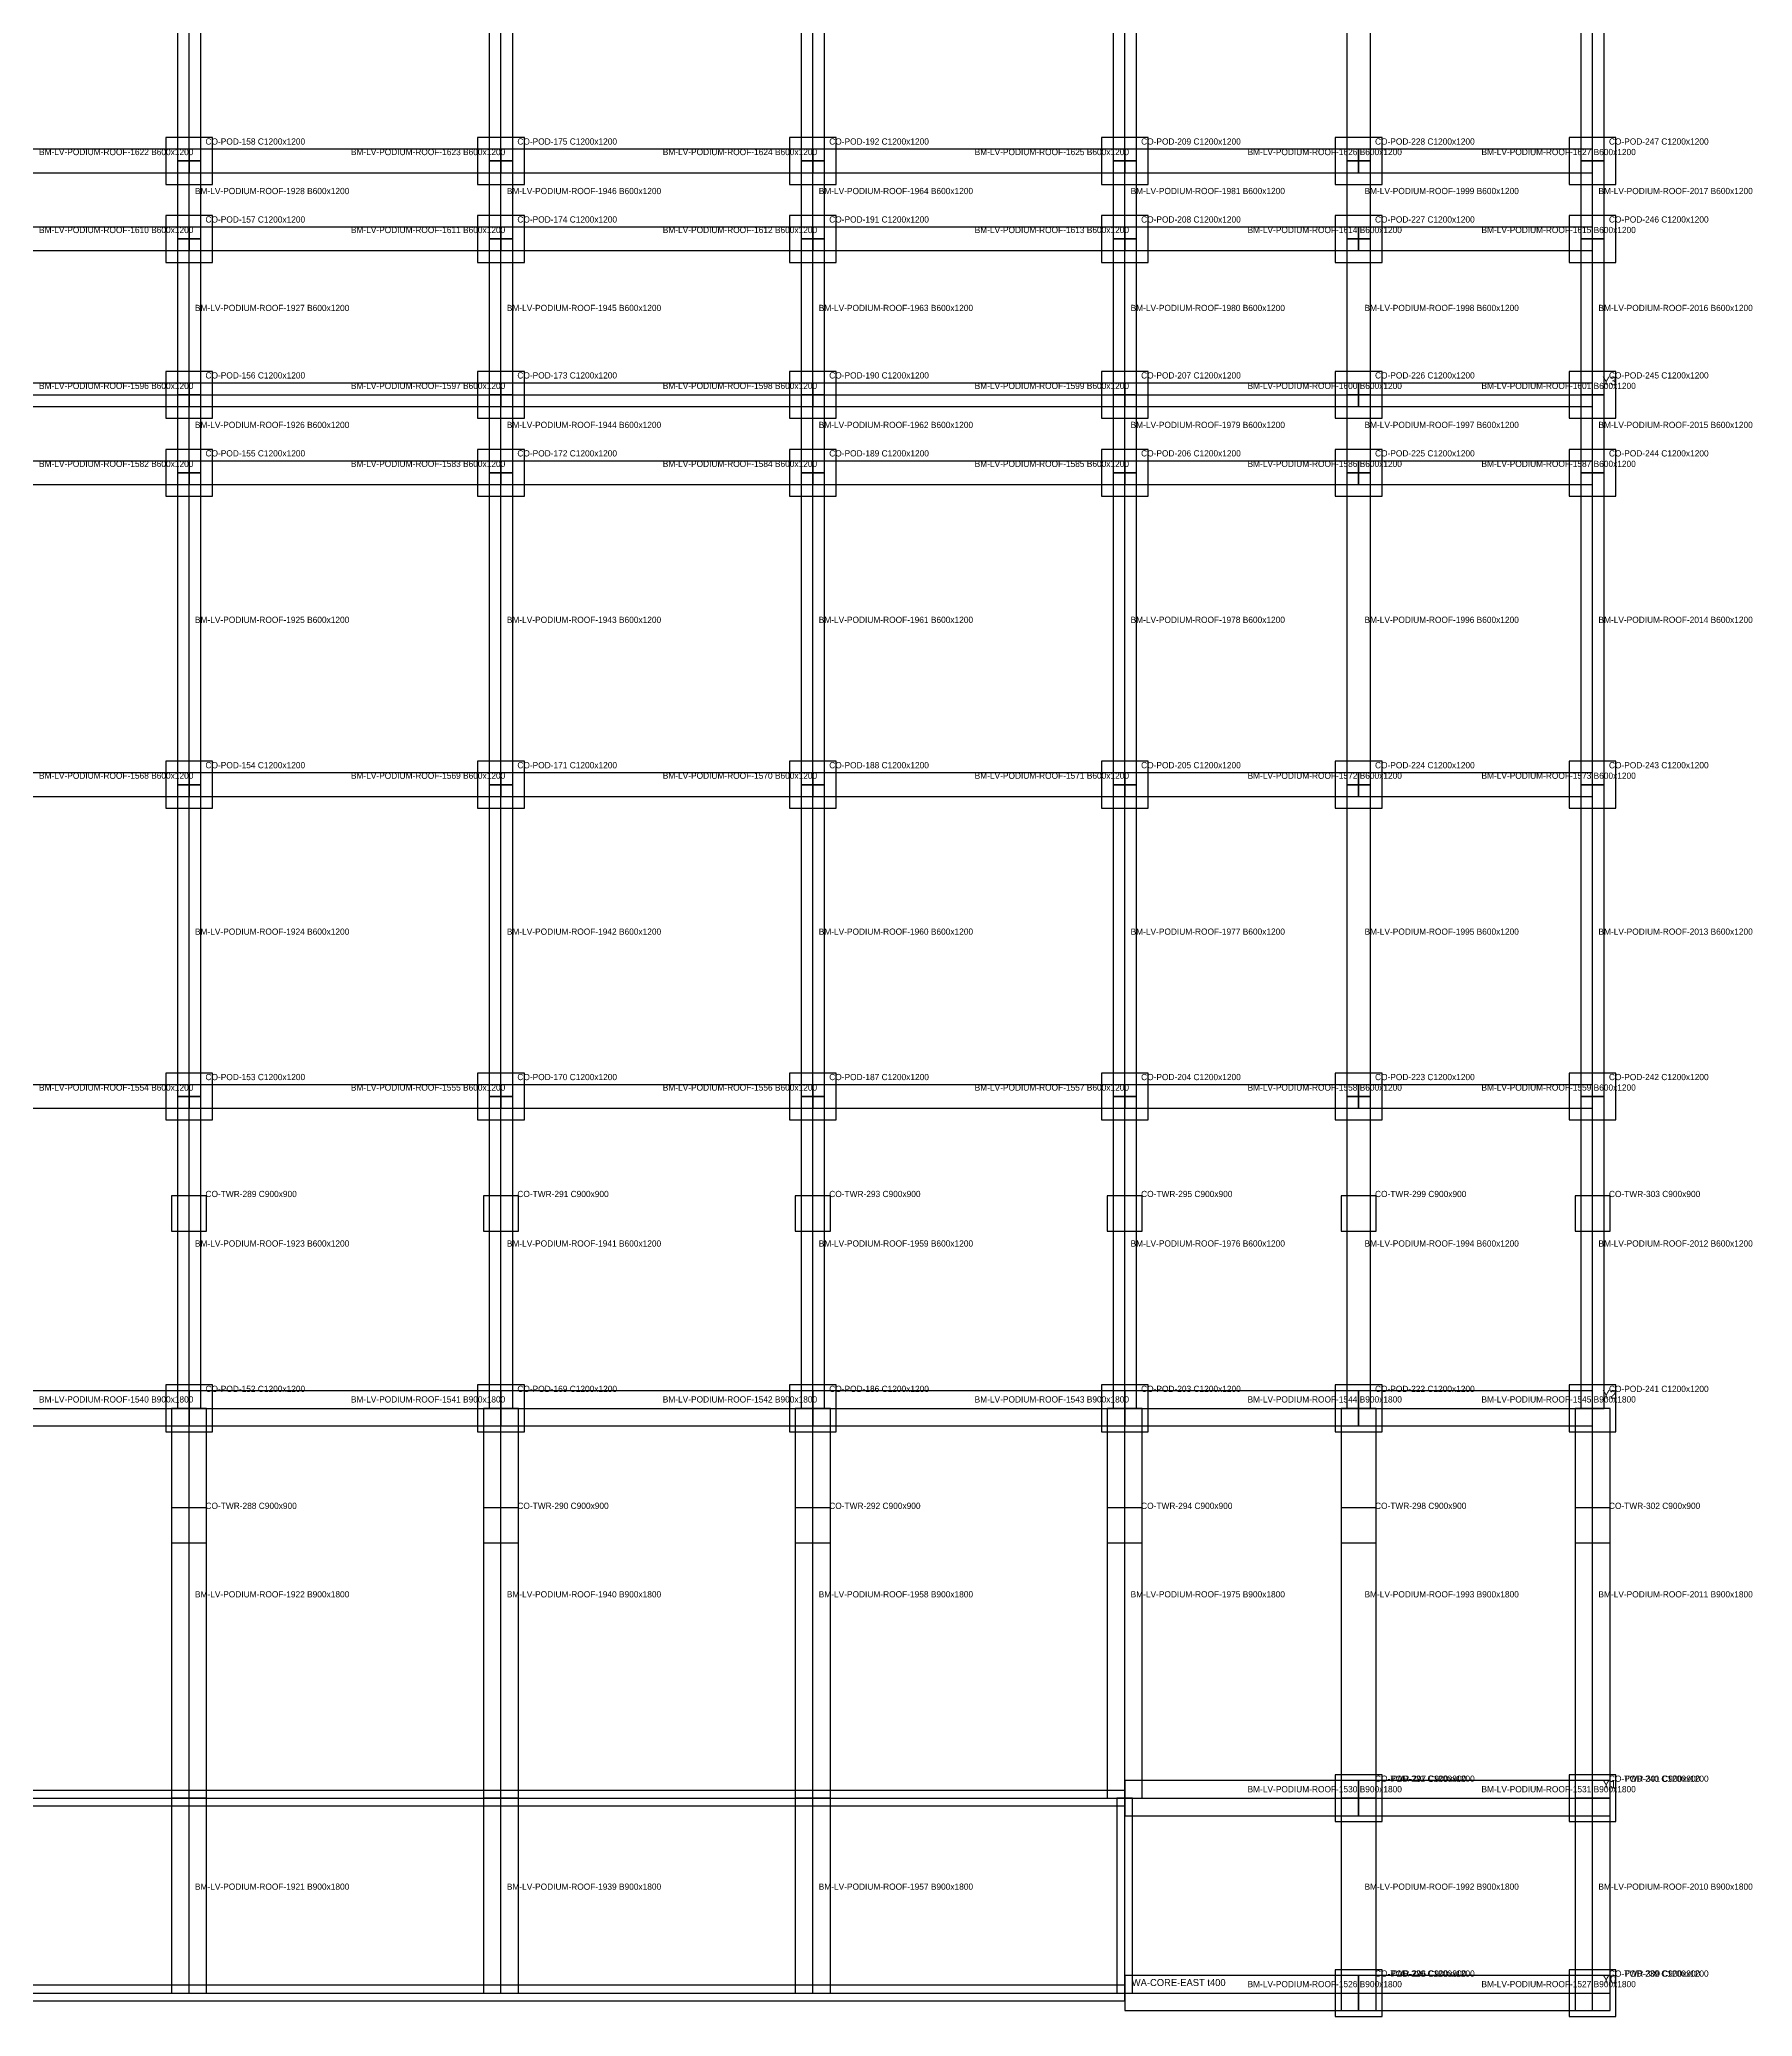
# Model space of a CAD drawing. Header units: millimetres. Extents: x -600 to 227101, y -254450 to 109948.
# Drawn here: x 183164 to 227101, y -127600 to -76884 of the extents above; entities that cross this region are included whole.
import ezdxf

# ---------------------------------------------------------------- set-up
doc = ezdxf.new("R2010")
doc.units = ezdxf.units.MM
for name, color, linetype in [('LV-PODIUM-ROOF_BEAM', 5, 'Continuous'), ('LV-PODIUM-ROOF_COLUMN', 1, 'Continuous'), ('LV-PODIUM-ROOF_GRID', 8, 'Continuous'), ('LV-PODIUM-ROOF_SLAB', 7, 'Continuous'), ('LV-PODIUM-ROOF_WALL', 3, 'Continuous'), ('TEXT', 7, 'Continuous')]:
    doc.layers.add(name, color=color, linetype=linetype)

msp = doc.modelspace()

# ---------------------------------------------------------------- linework, layer by layer
at = {"layer": 'LV-PODIUM-ROOF_BEAM'}
for points in [[(186700, -80000), (187300, -80000), (187300, -72000), (186700, -72000), (186700, -80000)], [(194700, -80000), (195300, -80000), (195300, -72000), (194700, -72000), (194700, -80000)], [(202700, -80000), (203300, -80000), (203300, -72000), (202700, -72000), (202700, -80000)], [(210700, -80000), (211300, -80000), (211300, -72000), (210700, -72000), (210700, -80000)], [(216700, -80000), (217300, -80000), (217300, -72000), (216700, -72000), (216700, -80000)], [(222700, -80000), (223300, -80000), (223300, -72000), (222700, -72000), (222700, -80000)], [(179000, -79700), (179000, -80300), (187000, -80300), (187000, -79700), (179000, -79700)], [(186700, -82000), (187300, -82000), (187300, -80000), (186700, -80000), (186700, -82000)], [(187000, -79700), (187000, -80300), (195000, -80300), (195000, -79700), (187000, -79700)], [(194700, -82000), (195300, -82000), (195300, -80000), (194700, -80000), (194700, -82000)], [(195000, -79700), (195000, -80300), (203000, -80300), (203000, -79700), (195000, -79700)], [(202700, -82000), (203300, -82000), (203300, -80000), (202700, -80000), (202700, -82000)], [(203000, -79700), (203000, -80300), (211000, -80300), (211000, -79700), (203000, -79700)], [(210700, -82000), (211300, -82000), (211300, -80000), (210700, -80000), (210700, -82000)], [(211000, -79700), (211000, -80300), (217000, -80300), (217000, -79700), (211000, -79700)], [(216700, -82000), (217300, -82000), (217300, -80000), (216700, -80000), (216700, -82000)], [(217000, -79700), (217000, -80300), (223000, -80300), (223000, -79700), (217000, -79700)], [(222700, -82000), (223300, -82000), (223300, -80000), (222700, -80000), (222700, -82000)], [(179000, -81700), (179000, -82300), (187000, -82300), (187000, -81700), (179000, -81700)], [(186700, -86000), (187300, -86000), (187300, -82000), (186700, -82000), (186700, -86000)], [(187000, -81700), (187000, -82300), (195000, -82300), (195000, -81700), (187000, -81700)], [(194700, -86000), (195300, -86000), (195300, -82000), (194700, -82000), (194700, -86000)], [(195000, -81700), (195000, -82300), (203000, -82300), (203000, -81700), (195000, -81700)], [(202700, -86000), (203300, -86000), (203300, -82000), (202700, -82000), (202700, -86000)], [(203000, -81700), (203000, -82300), (211000, -82300), (211000, -81700), (203000, -81700)], [(210700, -86000), (211300, -86000), (211300, -82000), (210700, -82000), (210700, -86000)], [(211000, -81700), (211000, -82300), (217000, -82300), (217000, -81700), (211000, -81700)], [(216700, -86000), (217300, -86000), (217300, -82000), (216700, -82000), (216700, -86000)], [(217000, -81700), (217000, -82300), (223000, -82300), (223000, -81700), (217000, -81700)], [(222700, -86000), (223300, -86000), (223300, -82000), (222700, -82000), (222700, -86000)], [(179000, -85700), (179000, -86300), (187000, -86300), (187000, -85700), (179000, -85700)], [(187000, -85700), (187000, -86300), (195000, -86300), (195000, -85700), (187000, -85700)], [(195000, -85700), (195000, -86300), (203000, -86300), (203000, -85700), (195000, -85700)], [(203000, -85700), (203000, -86300), (211000, -86300), (211000, -85700), (203000, -85700)], [(211000, -85700), (211000, -86300), (217000, -86300), (217000, -85700), (211000, -85700)], [(217000, -85700), (217000, -86300), (223000, -86300), (223000, -85700), (217000, -85700)], [(186700, -88000), (187300, -88000), (187300, -86000), (186700, -86000), (186700, -88000)], [(194700, -88000), (195300, -88000), (195300, -86000), (194700, -86000), (194700, -88000)], [(202700, -88000), (203300, -88000), (203300, -86000), (202700, -86000), (202700, -88000)], [(210700, -88000), (211300, -88000), (211300, -86000), (210700, -86000), (210700, -88000)], [(216700, -88000), (217300, -88000), (217300, -86000), (216700, -86000), (216700, -88000)], [(222700, -88000), (223300, -88000), (223300, -86000), (222700, -86000), (222700, -88000)], [(179000, -87700), (179000, -88300), (187000, -88300), (187000, -87700), (179000, -87700)], [(187000, -87700), (187000, -88300), (195000, -88300), (195000, -87700), (187000, -87700)], [(195000, -87700), (195000, -88300), (203000, -88300), (203000, -87700), (195000, -87700)], [(203000, -87700), (203000, -88300), (211000, -88300), (211000, -87700), (203000, -87700)], [(211000, -87700), (211000, -88300), (217000, -88300), (217000, -87700), (211000, -87700)], [(217000, -87700), (217000, -88300), (223000, -88300), (223000, -87700), (217000, -87700)], [(186700, -96000), (187300, -96000), (187300, -88000), (186700, -88000), (186700, -96000)], [(194700, -96000), (195300, -96000), (195300, -88000), (194700, -88000), (194700, -96000)], [(202700, -96000), (203300, -96000), (203300, -88000), (202700, -88000), (202700, -96000)], [(210700, -96000), (211300, -96000), (211300, -88000), (210700, -88000), (210700, -96000)], [(216700, -96000), (217300, -96000), (217300, -88000), (216700, -88000), (216700, -96000)], [(222700, -96000), (223300, -96000), (223300, -88000), (222700, -88000), (222700, -96000)], [(179000, -95700), (179000, -96300), (187000, -96300), (187000, -95700), (179000, -95700)], [(187000, -95700), (187000, -96300), (195000, -96300), (195000, -95700), (187000, -95700)], [(195000, -95700), (195000, -96300), (203000, -96300), (203000, -95700), (195000, -95700)], [(203000, -95700), (203000, -96300), (211000, -96300), (211000, -95700), (203000, -95700)], [(211000, -95700), (211000, -96300), (217000, -96300), (217000, -95700), (211000, -95700)], [(217000, -95700), (217000, -96300), (223000, -96300), (223000, -95700), (217000, -95700)], [(186700, -104000), (187300, -104000), (187300, -96000), (186700, -96000), (186700, -104000)], [(194700, -104000), (195300, -104000), (195300, -96000), (194700, -96000), (194700, -104000)], [(202700, -104000), (203300, -104000), (203300, -96000), (202700, -96000), (202700, -104000)], [(210700, -104000), (211300, -104000), (211300, -96000), (210700, -96000), (210700, -104000)], [(216700, -104000), (217300, -104000), (217300, -96000), (216700, -96000), (216700, -104000)], [(222700, -104000), (223300, -104000), (223300, -96000), (222700, -96000), (222700, -104000)], [(179000, -103700), (179000, -104300), (187000, -104300), (187000, -103700), (179000, -103700)], [(187000, -103700), (187000, -104300), (195000, -104300), (195000, -103700), (187000, -103700)], [(195000, -103700), (195000, -104300), (203000, -104300), (203000, -103700), (195000, -103700)], [(203000, -103700), (203000, -104300), (211000, -104300), (211000, -103700), (203000, -103700)], [(211000, -103700), (211000, -104300), (217000, -104300), (217000, -103700), (211000, -103700)], [(217000, -103700), (217000, -104300), (223000, -104300), (223000, -103700), (217000, -103700)], [(186700, -112000), (187300, -112000), (187300, -104000), (186700, -104000), (186700, -112000)], [(194700, -112000), (195300, -112000), (195300, -104000), (194700, -104000), (194700, -112000)], [(202700, -112000), (203300, -112000), (203300, -104000), (202700, -104000), (202700, -112000)], [(210700, -112000), (211300, -112000), (211300, -104000), (210700, -104000), (210700, -112000)], [(216700, -112000), (217300, -112000), (217300, -104000), (216700, -104000), (216700, -112000)], [(222700, -112000), (223300, -112000), (223300, -104000), (222700, -104000), (222700, -112000)], [(179000, -111550), (179000, -112450), (187000, -112450), (187000, -111550), (179000, -111550)], [(187000, -111550), (187000, -112450), (195000, -112450), (195000, -111550), (187000, -111550)], [(195000, -111550), (195000, -112450), (203000, -112450), (203000, -111550), (195000, -111550)], [(203000, -111550), (203000, -112450), (211000, -112450), (211000, -111550), (203000, -111550)], [(211000, -111550), (211000, -112450), (217000, -112450), (217000, -111550), (211000, -111550)], [(217000, -111550), (217000, -112450), (223000, -112450), (223000, -111550), (217000, -111550)], [(186550, -122000), (187450, -122000), (187450, -112000), (186550, -112000), (186550, -122000)], [(194550, -122000), (195450, -122000), (195450, -112000), (194550, -112000), (194550, -122000)], [(202550, -122000), (203450, -122000), (203450, -112000), (202550, -112000), (202550, -122000)], [(210550, -122000), (211450, -122000), (211450, -112000), (210550, -112000), (210550, -122000)], [(216550, -122000), (217450, -122000), (217450, -112000), (216550, -112000), (216550, -122000)], [(222550, -122000), (223450, -122000), (223450, -112000), (222550, -112000), (222550, -122000)], [(211000, -121550), (211000, -122450), (217000, -122450), (217000, -121550), (211000, -121550)], [(217000, -121550), (217000, -122450), (223000, -122450), (223000, -121550), (217000, -121550)], [(186550, -127000), (187450, -127000), (187450, -122000), (186550, -122000), (186550, -127000)], [(194550, -127000), (195450, -127000), (195450, -122000), (194550, -122000), (194550, -127000)], [(202550, -127000), (203450, -127000), (203450, -122000), (202550, -122000), (202550, -127000)], [(216550, -127000), (217450, -127000), (217450, -122000), (216550, -122000), (216550, -127000)], [(222550, -127000), (223450, -127000), (223450, -122000), (222550, -122000), (222550, -127000)], [(211000, -126550), (211000, -127450), (217000, -127450), (217000, -126550), (211000, -126550)], [(217000, -126550), (217000, -127450), (223000, -127450), (223000, -126550), (217000, -126550)]]:
    msp.add_lwpolyline(points, close=True, dxfattribs=at)
at = {"layer": 'LV-PODIUM-ROOF_COLUMN'}
for points in [[(186400, -80600), (187600, -80600), (187600, -79400), (186400, -79400), (186400, -80600)], [(194400, -80600), (195600, -80600), (195600, -79400), (194400, -79400), (194400, -80600)], [(202400, -80600), (203600, -80600), (203600, -79400), (202400, -79400), (202400, -80600)], [(210400, -80600), (211600, -80600), (211600, -79400), (210400, -79400), (210400, -80600)], [(216400, -80600), (217600, -80600), (217600, -79400), (216400, -79400), (216400, -80600)], [(222400, -80600), (223600, -80600), (223600, -79400), (222400, -79400), (222400, -80600)], [(186400, -82600), (187600, -82600), (187600, -81400), (186400, -81400), (186400, -82600)], [(194400, -82600), (195600, -82600), (195600, -81400), (194400, -81400), (194400, -82600)], [(202400, -82600), (203600, -82600), (203600, -81400), (202400, -81400), (202400, -82600)], [(210400, -82600), (211600, -82600), (211600, -81400), (210400, -81400), (210400, -82600)], [(216400, -82600), (217600, -82600), (217600, -81400), (216400, -81400), (216400, -82600)], [(222400, -82600), (223600, -82600), (223600, -81400), (222400, -81400), (222400, -82600)], [(186400, -86600), (187600, -86600), (187600, -85400), (186400, -85400), (186400, -86600)], [(194400, -86600), (195600, -86600), (195600, -85400), (194400, -85400), (194400, -86600)], [(202400, -86600), (203600, -86600), (203600, -85400), (202400, -85400), (202400, -86600)], [(210400, -86600), (211600, -86600), (211600, -85400), (210400, -85400), (210400, -86600)], [(216400, -86600), (217600, -86600), (217600, -85400), (216400, -85400), (216400, -86600)], [(222400, -86600), (223600, -86600), (223600, -85400), (222400, -85400), (222400, -86600)], [(186400, -88600), (187600, -88600), (187600, -87400), (186400, -87400), (186400, -88600)], [(194400, -88600), (195600, -88600), (195600, -87400), (194400, -87400), (194400, -88600)], [(202400, -88600), (203600, -88600), (203600, -87400), (202400, -87400), (202400, -88600)], [(210400, -88600), (211600, -88600), (211600, -87400), (210400, -87400), (210400, -88600)], [(216400, -88600), (217600, -88600), (217600, -87400), (216400, -87400), (216400, -88600)], [(222400, -88600), (223600, -88600), (223600, -87400), (222400, -87400), (222400, -88600)], [(186400, -96600), (187600, -96600), (187600, -95400), (186400, -95400), (186400, -96600)], [(194400, -96600), (195600, -96600), (195600, -95400), (194400, -95400), (194400, -96600)], [(202400, -96600), (203600, -96600), (203600, -95400), (202400, -95400), (202400, -96600)], [(210400, -96600), (211600, -96600), (211600, -95400), (210400, -95400), (210400, -96600)], [(216400, -96600), (217600, -96600), (217600, -95400), (216400, -95400), (216400, -96600)], [(222400, -96600), (223600, -96600), (223600, -95400), (222400, -95400), (222400, -96600)], [(186400, -104600), (187600, -104600), (187600, -103400), (186400, -103400), (186400, -104600)], [(194400, -104600), (195600, -104600), (195600, -103400), (194400, -103400), (194400, -104600)], [(202400, -104600), (203600, -104600), (203600, -103400), (202400, -103400), (202400, -104600)], [(210400, -104600), (211600, -104600), (211600, -103400), (210400, -103400), (210400, -104600)], [(216400, -104600), (217600, -104600), (217600, -103400), (216400, -103400), (216400, -104600)], [(222400, -104600), (223600, -104600), (223600, -103400), (222400, -103400), (222400, -104600)], [(186550, -107450), (187450, -107450), (187450, -106550), (186550, -106550), (186550, -107450)], [(194550, -107450), (195450, -107450), (195450, -106550), (194550, -106550), (194550, -107450)], [(202550, -107450), (203450, -107450), (203450, -106550), (202550, -106550), (202550, -107450)], [(210550, -107450), (211450, -107450), (211450, -106550), (210550, -106550), (210550, -107450)], [(216550, -107450), (217450, -107450), (217450, -106550), (216550, -106550), (216550, -107450)], [(222550, -107450), (223450, -107450), (223450, -106550), (222550, -106550), (222550, -107450)], [(186400, -112600), (187600, -112600), (187600, -111400), (186400, -111400), (186400, -112600)], [(194400, -112600), (195600, -112600), (195600, -111400), (194400, -111400), (194400, -112600)], [(202400, -112600), (203600, -112600), (203600, -111400), (202400, -111400), (202400, -112600)], [(210400, -112600), (211600, -112600), (211600, -111400), (210400, -111400), (210400, -112600)], [(216400, -112600), (217600, -112600), (217600, -111400), (216400, -111400), (216400, -112600)], [(222400, -112600), (223600, -112600), (223600, -111400), (222400, -111400), (222400, -112600)], [(186550, -115450), (187450, -115450), (187450, -114550), (186550, -114550), (186550, -115450)], [(194550, -115450), (195450, -115450), (195450, -114550), (194550, -114550), (194550, -115450)], [(202550, -115450), (203450, -115450), (203450, -114550), (202550, -114550), (202550, -115450)], [(210550, -115450), (211450, -115450), (211450, -114550), (210550, -114550), (210550, -115450)], [(216550, -115450), (217450, -115450), (217450, -114550), (216550, -114550), (216550, -115450)], [(222550, -115450), (223450, -115450), (223450, -114550), (222550, -114550), (222550, -115450)], [(216400, -122600), (217600, -122600), (217600, -121400), (216400, -121400), (216400, -122600)], [(216550, -122450), (217450, -122450), (217450, -121550), (216550, -121550), (216550, -122450)], [(222400, -122600), (223600, -122600), (223600, -121400), (222400, -121400), (222400, -122600)], [(222550, -122450), (223450, -122450), (223450, -121550), (222550, -121550), (222550, -122450)], [(216400, -127600), (217600, -127600), (217600, -126400), (216400, -126400), (216400, -127600)], [(216550, -127450), (217450, -127450), (217450, -126550), (216550, -126550), (216550, -127450)], [(222400, -127600), (223600, -127600), (223600, -126400), (222400, -126400), (222400, -127600)], [(222550, -127450), (223450, -127450), (223450, -126550), (222550, -126550), (222550, -127450)]]:
    msp.add_lwpolyline(points, close=True, dxfattribs=at)
at = {"layer": 'LV-PODIUM-ROOF_GRID'}
for points in [[(187000, -127000), (187000, -25000)], [(195000, -127000), (195000, -25000)], [(203000, -127000), (203000, -25000)], [(211000, -127000), (211000, -25000)], [(223000, -127000), (223000, -25000)], [(119000, -86000), (223000, -86000)], [(119000, -112000), (223000, -112000)], [(119000, -122000), (223000, -122000)], [(119000, -127000), (223000, -127000)]]:
    msp.add_lwpolyline(points, dxfattribs=at)
at = {"layer": 'LV-PODIUM-ROOF_SLAB'}
msp.add_lwpolyline([(119000, -127000), (223000, -127000), (223000, -25000), (119000, -25000), (119000, -127000)], close=True, dxfattribs=at)
at = {"layer": 'LV-PODIUM-ROOF_WALL'}
for points in [[(131000, -121800), (131000, -122200), (211000, -122200), (211000, -121800), (131000, -121800)], [(210800, -127000), (211200, -127000), (211200, -122000), (210800, -122000), (210800, -127000)], [(131000, -126800), (131000, -127200), (211000, -127200), (211000, -126800), (131000, -126800)]]:
    msp.add_lwpolyline(points, close=True, dxfattribs=at)

# ---------------------------------------------------------------- texts
at = {"layer": 'TEXT'}
for s, height, p in [('CO-POD-158 C1200x1200', 160, (187420, -79580)), ('CO-POD-175 C1200x1200', 160, (195420, -79580)), ('CO-POD-192 C1200x1200', 160, (203420, -79580)), ('CO-POD-209 C1200x1200', 160, (211420, -79580)), ('CO-POD-228 C1200x1200', 160, (217420, -79580)), ('CO-POD-247 C1200x1200', 160, (223420, -79580)), ('BM-LV-PODIUM-ROOF-1622 B600x1200', 160, (183150, -79850)), ('BM-LV-PODIUM-ROOF-1623 B600x1200', 160, (191150, -79850)), ('BM-LV-PODIUM-ROOF-1624 B600x1200', 160, (199150, -79850)), ('BM-LV-PODIUM-ROOF-1625 B600x1200', 160, (207150, -79850)), ('BM-LV-PODIUM-ROOF-1626 B600x1200', 160, (214150, -79850)), ('BM-LV-PODIUM-ROOF-1627 B600x1200', 160, (220150, -79850)), ('BM-LV-PODIUM-ROOF-1928 B600x1200', 160, (187150, -80850)), ('BM-LV-PODIUM-ROOF-1946 B600x1200', 160, (195150, -80850)), ('BM-LV-PODIUM-ROOF-1964 B600x1200', 160, (203150, -80850)), ('BM-LV-PODIUM-ROOF-1981 B600x1200', 160, (211150, -80850)), ('BM-LV-PODIUM-ROOF-1999 B600x1200', 160, (217150, -80850)), ('BM-LV-PODIUM-ROOF-2017 B600x1200', 160, (223150, -80850)), ('CO-POD-157 C1200x1200', 160, (187420, -81580)), ('CO-POD-174 C1200x1200', 160, (195420, -81580)), ('CO-POD-191 C1200x1200', 160, (203420, -81580)), ('CO-POD-208 C1200x1200', 160, (211420, -81580)), ('CO-POD-227 C1200x1200', 160, (217420, -81580)), ('CO-POD-246 C1200x1200', 160, (223420, -81580)), ('BM-LV-PODIUM-ROOF-1610 B600x1200', 160, (183150, -81850)), ('BM-LV-PODIUM-ROOF-1611 B600x1200', 160, (191150, -81850)), ('BM-LV-PODIUM-ROOF-1612 B600x1200', 160, (199150, -81850)), ('BM-LV-PODIUM-ROOF-1613 B600x1200', 160, (207150, -81850)), ('BM-LV-PODIUM-ROOF-1614 B600x1200', 160, (214150, -81850)), ('BM-LV-PODIUM-ROOF-1615 B600x1200', 160, (220150, -81850)), ('BM-LV-PODIUM-ROOF-1927 B600x1200', 160, (187150, -83850)), ('BM-LV-PODIUM-ROOF-1945 B600x1200', 160, (195150, -83850)), ('BM-LV-PODIUM-ROOF-1963 B600x1200', 160, (203150, -83850)), ('BM-LV-PODIUM-ROOF-1980 B600x1200', 160, (211150, -83850)), ('BM-LV-PODIUM-ROOF-1998 B600x1200', 160, (217150, -83850)), ('BM-LV-PODIUM-ROOF-2016 B600x1200', 160, (223150, -83850)), ('BM-LV-PODIUM-ROOF-1596 B600x1200', 160, (183150, -85850)), ('CO-POD-156 C1200x1200', 160, (187420, -85580)), ('BM-LV-PODIUM-ROOF-1597 B600x1200', 160, (191150, -85850)), ('CO-POD-173 C1200x1200', 160, (195420, -85580)), ('BM-LV-PODIUM-ROOF-1598 B600x1200', 160, (199150, -85850)), ('CO-POD-190 C1200x1200', 160, (203420, -85580)), ('BM-LV-PODIUM-ROOF-1599 B600x1200', 160, (207150, -85850)), ('CO-POD-207 C1200x1200', 160, (211420, -85580)), ('BM-LV-PODIUM-ROOF-1600 B600x1200', 160, (214150, -85850)), ('CO-POD-226 C1200x1200', 160, (217420, -85580)), ('BM-LV-PODIUM-ROOF-1601 B600x1200', 160, (220150, -85850)), ('Y3', 220, (223250, -85750)), ('CO-POD-245 C1200x1200', 160, (223420, -85580)), ('BM-LV-PODIUM-ROOF-1926 B600x1200', 160, (187150, -86850)), ('BM-LV-PODIUM-ROOF-1944 B600x1200', 160, (195150, -86850)), ('BM-LV-PODIUM-ROOF-1962 B600x1200', 160, (203150, -86850)), ('BM-LV-PODIUM-ROOF-1979 B600x1200', 160, (211150, -86850)), ('BM-LV-PODIUM-ROOF-1997 B600x1200', 160, (217150, -86850)), ('BM-LV-PODIUM-ROOF-2015 B600x1200', 160, (223150, -86850)), ('BM-LV-PODIUM-ROOF-1582 B600x1200', 160, (183150, -87850)), ('CO-POD-155 C1200x1200', 160, (187420, -87580)), ('BM-LV-PODIUM-ROOF-1583 B600x1200', 160, (191150, -87850)), ('CO-POD-172 C1200x1200', 160, (195420, -87580)), ('BM-LV-PODIUM-ROOF-1584 B600x1200', 160, (199150, -87850)), ('CO-POD-189 C1200x1200', 160, (203420, -87580)), ('BM-LV-PODIUM-ROOF-1585 B600x1200', 160, (207150, -87850)), ('CO-POD-206 C1200x1200', 160, (211420, -87580)), ('BM-LV-PODIUM-ROOF-1586 B600x1200', 160, (214150, -87850)), ('CO-POD-225 C1200x1200', 160, (217420, -87580)), ('BM-LV-PODIUM-ROOF-1587 B600x1200', 160, (220150, -87850)), ('CO-POD-244 C1200x1200', 160, (223420, -87580)), ('BM-LV-PODIUM-ROOF-1925 B600x1200', 160, (187150, -91850)), ('BM-LV-PODIUM-ROOF-1943 B600x1200', 160, (195150, -91850)), ('BM-LV-PODIUM-ROOF-1961 B600x1200', 160, (203150, -91850)), ('BM-LV-PODIUM-ROOF-1978 B600x1200', 160, (211150, -91850)), ('BM-LV-PODIUM-ROOF-1996 B600x1200', 160, (217150, -91850)), ('BM-LV-PODIUM-ROOF-2014 B600x1200', 160, (223150, -91850)), ('BM-LV-PODIUM-ROOF-1568 B600x1200', 160, (183150, -95850)), ('CO-POD-154 C1200x1200', 160, (187420, -95580)), ('BM-LV-PODIUM-ROOF-1569 B600x1200', 160, (191150, -95850)), ('CO-POD-171 C1200x1200', 160, (195420, -95580)), ('BM-LV-PODIUM-ROOF-1570 B600x1200', 160, (199150, -95850)), ('CO-POD-188 C1200x1200', 160, (203420, -95580)), ('BM-LV-PODIUM-ROOF-1571 B600x1200', 160, (207150, -95850)), ('CO-POD-205 C1200x1200', 160, (211420, -95580)), ('BM-LV-PODIUM-ROOF-1572 B600x1200', 160, (214150, -95850)), ('CO-POD-224 C1200x1200', 160, (217420, -95580)), ('BM-LV-PODIUM-ROOF-1573 B600x1200', 160, (220150, -95850)), ('CO-POD-243 C1200x1200', 160, (223420, -95580)), ('BM-LV-PODIUM-ROOF-1924 B600x1200', 160, (187150, -99850)), ('BM-LV-PODIUM-ROOF-1942 B600x1200', 160, (195150, -99850)), ('BM-LV-PODIUM-ROOF-1960 B600x1200', 160, (203150, -99850)), ('BM-LV-PODIUM-ROOF-1977 B600x1200', 160, (211150, -99850)), ('BM-LV-PODIUM-ROOF-1995 B600x1200', 160, (217150, -99850)), ('BM-LV-PODIUM-ROOF-2013 B600x1200', 160, (223150, -99850)), ('CO-POD-153 C1200x1200', 160, (187420, -103580)), ('CO-POD-170 C1200x1200', 160, (195420, -103580)), ('CO-POD-187 C1200x1200', 160, (203420, -103580)), ('CO-POD-204 C1200x1200', 160, (211420, -103580)), ('CO-POD-223 C1200x1200', 160, (217420, -103580)), ('CO-POD-242 C1200x1200', 160, (223420, -103580)), ('BM-LV-PODIUM-ROOF-1554 B600x1200', 160, (183150, -103850)), ('BM-LV-PODIUM-ROOF-1555 B600x1200', 160, (191150, -103850)), ('BM-LV-PODIUM-ROOF-1556 B600x1200', 160, (199150, -103850)), ('BM-LV-PODIUM-ROOF-1557 B600x1200', 160, (207150, -103850)), ('BM-LV-PODIUM-ROOF-1558 B600x1200', 160, (214150, -103850)), ('BM-LV-PODIUM-ROOF-1559 B600x1200', 160, (220150, -103850)), ('CO-TWR-289 C900x900', 160, (187420, -106580)), ('CO-TWR-291 C900x900', 160, (195420, -106580)), ('CO-TWR-293 C900x900', 160, (203420, -106580)), ('CO-TWR-295 C900x900', 160, (211420, -106580)), ('CO-TWR-299 C900x900', 160, (217420, -106580)), ('CO-TWR-303 C900x900', 160, (223420, -106580)), ('BM-LV-PODIUM-ROOF-1923 B600x1200', 160, (187150, -107850)), ('BM-LV-PODIUM-ROOF-1941 B600x1200', 160, (195150, -107850)), ('BM-LV-PODIUM-ROOF-1959 B600x1200', 160, (203150, -107850)), ('BM-LV-PODIUM-ROOF-1976 B600x1200', 160, (211150, -107850)), ('BM-LV-PODIUM-ROOF-1994 B600x1200', 160, (217150, -107850)), ('BM-LV-PODIUM-ROOF-2012 B600x1200', 160, (223150, -107850)), ('CO-POD-152 C1200x1200', 160, (187420, -111580)), ('CO-POD-169 C1200x1200', 160, (195420, -111580)), ('CO-POD-186 C1200x1200', 160, (203420, -111580)), ('CO-POD-203 C1200x1200', 160, (211420, -111580)), ('CO-POD-222 C1200x1200', 160, (217420, -111580)), ('Y2', 220, (223250, -111750)), ('CO-POD-241 C1200x1200', 160, (223420, -111580)), ('BM-LV-PODIUM-ROOF-1540 B900x1800', 160, (183150, -111850)), ('BM-LV-PODIUM-ROOF-1541 B900x1800', 160, (191150, -111850)), ('BM-LV-PODIUM-ROOF-1542 B900x1800', 160, (199150, -111850)), ('BM-LV-PODIUM-ROOF-1543 B900x1800', 160, (207150, -111850)), ('BM-LV-PODIUM-ROOF-1544 B900x1800', 160, (214150, -111850)), ('BM-LV-PODIUM-ROOF-1545 B900x1800', 160, (220150, -111850)), ('CO-TWR-288 C900x900', 160, (187420, -114580)), ('CO-TWR-290 C900x900', 160, (195420, -114580)), ('CO-TWR-292 C900x900', 160, (203420, -114580)), ('CO-TWR-294 C900x900', 160, (211420, -114580)), ('CO-TWR-298 C900x900', 160, (217420, -114580)), ('CO-TWR-302 C900x900', 160, (223420, -114580)), ('BM-LV-PODIUM-ROOF-1922 B900x1800', 160, (187150, -116850)), ('BM-LV-PODIUM-ROOF-1940 B900x1800', 160, (195150, -116850)), ('BM-LV-PODIUM-ROOF-1958 B900x1800', 160, (203150, -116850)), ('BM-LV-PODIUM-ROOF-1975 B900x1800', 160, (211150, -116850)), ('BM-LV-PODIUM-ROOF-1993 B900x1800', 160, (217150, -116850)), ('BM-LV-PODIUM-ROOF-2011 B900x1800', 160, (223150, -116850)), ('BM-LV-PODIUM-ROOF-1530 B900x1800', 160, (214150, -121850)), ('CO-POD-221 C1200x1200', 160, (217420, -121580)), ('CO-TWR-297 C900x900', 160, (217420, -121580)), ('BM-LV-PODIUM-ROOF-1531 B900x1800', 160, (220150, -121850)), ('Y1', 220, (223250, -121750)), ('CO-POD-240 C1200x1200', 160, (223420, -121580)), ('CO-TWR-301 C900x900', 160, (223420, -121580)), ('BM-LV-PODIUM-ROOF-1921 B900x1800', 160, (187150, -124350)), ('BM-LV-PODIUM-ROOF-1939 B900x1800', 160, (195150, -124350)), ('BM-LV-PODIUM-ROOF-1957 B900x1800', 160, (203150, -124350)), ('BM-LV-PODIUM-ROOF-1992 B900x1800', 160, (217150, -124350)), ('BM-LV-PODIUM-ROOF-2010 B900x1800', 160, (223150, -124350)), ('WA-CORE-EAST t400', 180, (211180, -126820)), ('BM-LV-PODIUM-ROOF-1526 B900x1800', 160, (214150, -126850)), ('CO-POD-220 C1200x1200', 160, (217420, -126580)), ('CO-TWR-296 C900x900', 160, (217420, -126580)), ('BM-LV-PODIUM-ROOF-1527 B900x1800', 160, (220150, -126850)), ('Y0', 220, (223250, -126750)), ('CO-POD-239 C1200x1200', 160, (223420, -126580)), ('CO-TWR-300 C900x900', 160, (223420, -126580))]:
    msp.add_text(s, height=height, dxfattribs=at).set_placement(p)

doc.saveas('drawing.dxf')
